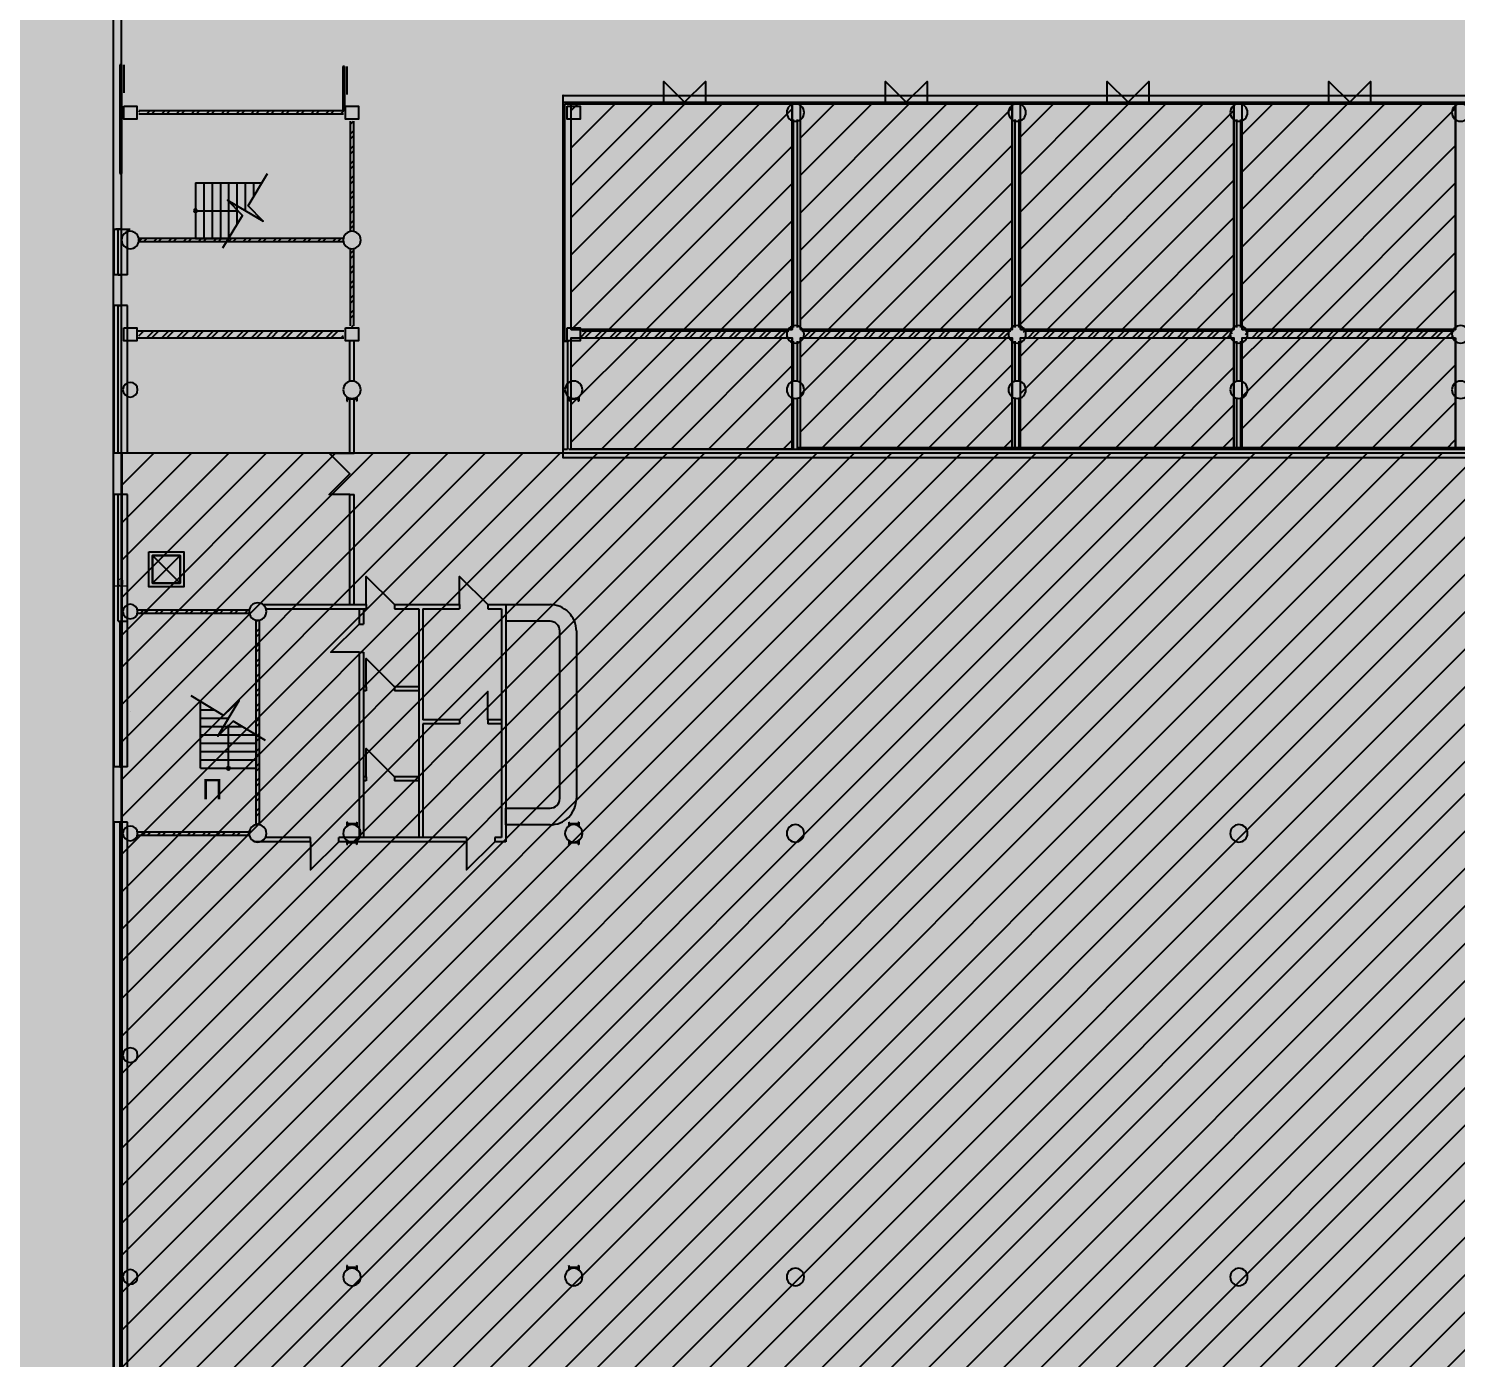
# Model space of a CAD drawing. Header units: metres. Extents: x 202 to 188551, y -77 to 23715.
# Drawn here: x 184747.6 to 184799.1, y 20875.2 to 20923.2 of the extents above; entities that cross this region are included whole.
import ezdxf

# ---------------------------------------------------------------- set-up
doc = ezdxf.new("R2010")
doc.units = ezdxf.units.M
for name, pattern in [('Commercial', [0]), ('RayonDimensionSideLines', [0.02, 0, -0.02]), ('Style', [0]), ('Style_39', [0]), ('Style_4', [0]), ('Style_53', [0]), ('Wall Style 01', [0])]:
    doc.linetypes.add(name, pattern=pattern)
for name, color, linetype, true_color in [('0_2', 7, 'Continuous', 0x000000), ('brick', 12, 'Continuous', 0xbd0000), ('COLON', 5, 'Continuous', 0x0000ff), ('DOORS', 8, 'Continuous', 0x414141), ('DRAW', 7, 'Continuous', 0xffffff), ('fac', 5, 'Continuous', 0x0000ff), ('GKL', 5, 'Continuous', 0x0000ff), ('Glass', 4, 'Continuous', 0x00ffff), ('Import', 7, 'Continuous', 0xff1493), ('MONOLIT', 7, 'Continuous', 0x691639), ('SENDVICH', 2, 'Continuous', 0xffff00), ('TEXT', 2, 'Continuous', 0xffff00), ('WALL', 7, 'Continuous', 0x000000), ('Walls', 7, 'Continuous', 0x68db4c), ('Zoning', 7, 'Continuous', 0x47d2e2)]:
    doc.layers.add(name, color=color, linetype=linetype, true_color=true_color)
doc.styles.add('Style_155', font='', dxfattribs={"height": 0.288})
doc.styles.add('Style_2', font='', dxfattribs={"height": 0.741707})
doc.styles.get('Style_155').set_extended_font_data('arial')
doc.styles.get('Style_2').set_extended_font_data('arial')
doc.dimstyles.new('Style_114', dxfattribs={"dimtxt": 0.288, "dimasz": 0.002, "dimexe": 0.002, "dimexo": 0, "dimgap": 0.001, "dimtad": 0, "dimtih": 1, "dimtoh": 1, "dimdec": 0, "dimrnd": 1, "dimzin": 0, "dimdsep": 46, "dimtxsty": 'Style_155', "dimcen": 0.09, "dimadec": 0, "dimazin": 0, "dimtfac": 1, "dimtdec": 4, "dimtix": 1, "dimtofl": 0, "dimtmove": 2, "dimatfit": 3, "dimfxl": 1, "dimtolj": 1, "dimtzin": 0, "dimlwd": 5, "dimlwe": 5, "dimarcsym": 0})
pattern_1 = [(45, (-3.6, 82), (-0.2694076836, 0.2694076836), []), (45, (-3.4204, 82), (-0.2694076836, 0.2694076836), [])]
pattern_2 = [(45, (0, 0), (-5.30330086, 5.30330086), []), (45, (1.35, 0), (-5.30330086, 5.30330086), []), (45, (2.7, 0), (-5.30330086, 5.30330086), []), (45, (4.05, 0), (-5.30330086, 5.30330086), []), (45, (5.4, 0), (-5.30330086, 5.30330086), []), (45, (6.75, 0), (-5.30330086, 5.30330086), []), (45, (8.1, 0), (-5.30330086, 5.30330086), []), (45, (9.45, 0), (-5.30330086, 5.30330086), [])]

# ---------------------------------------------------------------- blocks, each defined once
blk = doc.blocks.new('AC584E3954')
at = {"layer": 'Glass', "linetype": 'Style_4'}
for points in [[(-0.885, -1.234), (-0.885, -1.174)], [(0.615, -1.234), (0.615, -1.984), (-0.135, -1.234), (-0.885, -1.984), (-0.885, -1.234)], [(0.615, -1.234), (0.615, -1.174)]]:
    blk.add_lwpolyline(points, dxfattribs=at)
blk = doc.blocks.new('AC7B900E4F')
at = {"layer": 'COLON', "linetype": 'Style_4'}
for points in [[(0.248, -0.165), (0.248, -0.31)], [(0.252, -0.165), (0.248, -0.165)], [(0.248, -0.31), (0.252, -0.31)], [(0.258, -0.171), (0.263, -0.221)], [(0.258, -0.305), (0.263, -0.254)], [(0.58, -0.234), (0.276, -0.234)], [(0.58, -0.241), (0.276, -0.241)], [(0.599, -0.171), (0.594, -0.221)], [(0.599, -0.305), (0.594, -0.254)], [(0.605, -0.165), (0.608, -0.165)], [(0.608, -0.31), (0.605, -0.31)], [(0.608, -0.165), (0.608, -0.31)]]:
    blk.add_lwpolyline(points, dxfattribs=at)
for points in [[(0.258, -0.171, 0.388879), (0.252, -0.165)], [(0.252, -0.31, 0.388879), (0.258, -0.305)], [(0.263, -0.221, 0.388879), (0.276, -0.234)], [(0.276, -0.241, 0.388879), (0.263, -0.254)], [(0.594, -0.221, -0.388879), (0.58, -0.234)], [(0.58, -0.241, -0.388879), (0.594, -0.254)], [(0.599, -0.171, -0.388879), (0.605, -0.165)], [(0.605, -0.31, -0.388879), (0.599, -0.305)]]:
    blk.add_lwpolyline(points, format="xyb", dxfattribs=at)
blk = doc.blocks.new('*D438')
at = {"layer": 'Defpoints', "color": 0}
for p in [(184750.695, 20903.098), (184750.695, 20902.994), (184751.175, 20902.994)]:
    blk.add_point(p, dxfattribs=at)
at = {"layer": 'MONOLIT', "color": 0, "linetype": 'RayonDimensionSideLines', "lineweight": 5}
for p, q in [((184750.695, 20902.994), (184750.695, 20903.1)), ((184751.175, 20902.994), (184751.175, 20903.1))]:
    blk.add_line(p, q, dxfattribs=at)
at = {"layer": 'MONOLIT', "color": 0, "lineweight": 5}
blk.add_line((184751.173, 20903.098), (184750.697, 20903.098), dxfattribs=at)
at = {"layer": 'MONOLIT', "color": 0}
for points in [[(184750.697, 20903.098), (184750.697, 20903.098), (184750.695, 20903.098)], [(184751.173, 20903.098), (184751.173, 20903.098), (184751.175, 20903.098)]]:
    blk.add_solid(points, dxfattribs=at)
at = {"layer": 'MONOLIT', "color": 0, "insert": (184750.935, 20903.243), "char_height": 0.288, "attachment_point": 5, "rotation": 180, "style": 'Style_155'}
blk.add_mtext('\\A1;0 ', dxfattribs=at)

msp = doc.modelspace()

# ---------------------------------------------------------------- hatches: boundary and pattern name
at = {"layer": 'DRAW'}
h = msp.add_hatch(dxfattribs=at)
h.set_pattern_fill('PATTERN_0', color=256, scale=0.04, style=0, pattern_type=2)
h.set_pattern_definition(pattern_1)
edge = h.paths.add_edge_path(flags=0)
edge.add_line((184759.017, 20915.645), (184754.711, 20915.645))
edge.add_line((184754.711, 20915.645), (184754.639, 20915.525))
edge.add_line((184754.639, 20915.525), (184759.017, 20915.525))
edge.add_arc((184759.275, 20915.585), 0.265, 180, 193.0861, ccw=False)
edge.add_arc((184759.275, 20915.585), 0.265, 166.9139, 180, ccw=False)
edge.add_line((184759.017, 20915.645), (184759.017, 20915.645))
edge = h.paths.add_edge_path(flags=0)
edge.add_line((184754.711, 20915.645), (184751.533, 20915.645))
edge.add_arc((184751.275, 20915.585), 0.265, 0, 13.0861, ccw=False)
edge.add_arc((184751.275, 20915.585), 0.265, -13.0861, 0, ccw=False)
edge.add_line((184751.533, 20915.525), (184754.639, 20915.525))
edge.add_line((184754.639, 20915.525), (184754.711, 20915.645))
edge.add_line((184754.711, 20915.645), (184754.711, 20915.645))
edge = h.paths.add_edge_path(flags=0)
edge.add_spline(control_points=[(184759.215, 20919.876), (184759.254, 20919.868), (184759.295, 20919.868), (184759.335, 20919.876)], knot_values=[0, 0, 0, 0, 1, 1, 1, 1], degree=3, periodic=0)
edge.add_line((184759.335, 20919.876), (184759.335, 20915.843))
edge.add_spline(control_points=[(184759.335, 20915.843), (184759.295, 20915.852), (184759.254, 20915.852), (184759.215, 20915.843)], knot_values=[0, 0, 0, 0, 1, 1, 1, 1], degree=3, periodic=0)
edge.add_line((184759.215, 20915.843), (184759.215, 20919.876))
edge = h.paths.add_edge_path(flags=0)
edge.add_spline(control_points=[(184751.584, 20920.125), (184751.592, 20920.165), (184751.592, 20920.205), (184751.584, 20920.245)], knot_values=[0, 0, 0, 0, 1, 1, 1, 1], degree=3, periodic=0)
edge.add_line((184751.584, 20920.245), (184759.017, 20920.245))
edge.add_spline(control_points=[(184759.017, 20920.245), (184759.007, 20920.205), (184759.007, 20920.164), (184759.017, 20920.125)], knot_values=[0, 0, 0, 0, 1, 1, 1, 1], degree=3, periodic=0)
edge.add_line((184759.017, 20920.125), (184751.584, 20920.125))
h = msp.add_hatch(dxfattribs=at)
h.set_pattern_fill('PATTERN_2', color=256, scale=0.04, style=0, pattern_type=2)
h.set_pattern_definition([(45, (-3.6, 82), (-0.2694076836, 0.2694076836), []), (45, (-3.4204, 82), (-0.2694076836, 0.2694076836), [])])
edge = h.paths.add_edge_path(flags=0)
edge.add_arc((184759.275, 20915.585), 0.265, 270, 283.0861, ccw=False)
edge.add_line((184759.275, 20915.32), (184759.275, 20912.45))
edge.add_arc((184759.275, 20912.185), 0.265, 76.9139, 90, ccw=False)
edge.add_line((184759.335, 20912.443), (184759.335, 20915.327))
edge.add_line((184759.335, 20915.327), (184759.335, 20915.327))
edge = h.paths.add_edge_path(flags=0)
edge.add_spline(control_points=[(184759.275, 20912.5), (184759.255, 20912.5), (184759.234, 20912.498), (184759.215, 20912.494)], knot_values=[0, 0, 0, 0, 1, 1, 1, 1], degree=3, periodic=0)
edge.add_line((184759.215, 20912.494), (184759.215, 20915.327))
edge.add_spline(control_points=[(184759.215, 20915.327), (184759.234, 20915.322), (184759.254, 20915.32), (184759.275, 20915.32)], knot_values=[0, 0, 0, 0, 1, 1, 1, 1], degree=3, periodic=0)
edge.add_line((184759.275, 20915.32), (184759.275, 20912.5))
h = msp.add_hatch(dxfattribs=at)
h.set_pattern_fill('PATTERN_0', color=256, scale=0.04, style=0, pattern_type=2)
h.set_pattern_definition(pattern_1)
edge = h.paths.add_edge_path(flags=0)
edge.add_line((184775.041, 20912.31), (184767.508, 20912.31))
edge.add_arc((184767.275, 20912.185), 0.265, 0, 28.1446, ccw=False)
edge.add_arc((184767.275, 20912.185), 0.265, -28.1446, 0, ccw=False)
edge.add_line((184767.508, 20912.06), (184775.041, 20912.06))
edge.add_arc((184775.275, 20912.185), 0.265, 180, 208.1446, ccw=False)
edge.add_arc((184775.275, 20912.185), 0.265, 151.8554, 180, ccw=False)
edge.add_line((184775.041, 20912.31), (184775.041, 20912.31))
edge = h.paths.add_edge_path(flags=0)
edge.add_spline(control_points=[(184758.986, 20912.31), (184758.951, 20912.229), (184758.951, 20912.14), (184758.986, 20912.06)], knot_values=[0, 0, 0, 0, 1, 1, 1, 1], degree=3, periodic=0)
edge.add_line((184758.986, 20912.06), (184751.564, 20912.06))
edge.add_spline(control_points=[(184751.564, 20912.06), (184751.599, 20912.14), (184751.599, 20912.229), (184751.564, 20912.31)], knot_values=[0, 0, 0, 0, 1, 1, 1, 1], degree=3, periodic=0)
edge.add_line((184751.564, 20912.31), (184758.986, 20912.31))
h = msp.add_hatch(dxfattribs=at)
h.set_pattern_fill('PATTERN_0', color=256, scale=0.04, style=0, pattern_type=2)
h.set_pattern_definition(pattern_1)
edge = h.paths.add_edge_path(flags=0)
edge.add_arc((184783.275, 20912.185), 0.265, 151.8554, 180, ccw=False)
edge.add_line((184783.041, 20912.31), (184775.508, 20912.31))
edge.add_arc((184775.275, 20912.185), 0.265, 0, 28.1446, ccw=False)
edge.add_arc((184775.275, 20912.185), 0.265, -28.1446, 0, ccw=False)
edge.add_line((184775.508, 20912.06), (184783.041, 20912.06))
edge.add_arc((184783.275, 20912.185), 0.265, 180, 208.1446, ccw=False)
edge.add_line((184783.01, 20912.185), (184783.01, 20912.185))
h = msp.add_hatch(dxfattribs=at)
h.set_pattern_fill('PATTERN_0', color=256, scale=0.04, style=0, pattern_type=2)
h.set_pattern_definition(pattern_1)
edge = h.paths.add_edge_path(flags=0)
edge.add_line((184791.041, 20912.31), (184783.508, 20912.31))
edge.add_arc((184783.275, 20912.185), 0.265, 0, 28.1446, ccw=False)
edge.add_arc((184783.275, 20912.185), 0.265, -28.1446, 0, ccw=False)
edge.add_line((184783.508, 20912.06), (184791.041, 20912.06))
edge.add_arc((184791.275, 20912.185), 0.265, 180, 208.1446, ccw=False)
edge.add_arc((184791.275, 20912.185), 0.265, 151.8554, 180, ccw=False)
edge.add_line((184791.041, 20912.31), (184791.041, 20912.31))
edge = h.paths.add_edge_path(flags=0)
edge.add_arc((184799.275, 20912.185), 0.265, 151.8554, 180, ccw=False)
edge.add_line((184799.041, 20912.31), (184791.508, 20912.31))
edge.add_arc((184791.275, 20912.185), 0.265, 0, 28.1446, ccw=False)
edge.add_arc((184791.275, 20912.185), 0.265, -28.1446, 0, ccw=False)
edge.add_line((184791.508, 20912.06), (184799.041, 20912.06))
edge.add_arc((184799.275, 20912.185), 0.265, 180, 208.1446, ccw=False)
edge.add_line((184799.01, 20912.185), (184799.01, 20912.185))
edge = h.paths.add_edge_path(flags=0)
edge.add_line((184807.041, 20912.31), (184799.508, 20912.31))
edge.add_arc((184799.275, 20912.185), 0.265, 0, 28.1446, ccw=False)
edge.add_arc((184799.275, 20912.185), 0.265, -28.1446, 0, ccw=False)
edge.add_line((184799.508, 20912.06), (184807.041, 20912.06))
edge.add_arc((184807.275, 20912.185), 0.265, 180, 208.1446, ccw=False)
edge.add_arc((184807.275, 20912.185), 0.265, 151.8554, 180, ccw=False)
edge.add_line((184807.041, 20912.31), (184807.041, 20912.31))
h = msp.add_hatch(dxfattribs=at)
h.set_pattern_fill('PATTERN_0', color=256, scale=0.04, style=0, pattern_type=2)
h.set_pattern_definition(pattern_1)
edge = h.paths.add_edge_path(flags=0)
edge.add_line((184751.533, 20902.245), (184755.565, 20902.245))
edge.add_arc((184755.875, 20902.185), 0.315, 169.0194, 180)
edge.add_arc((184755.875, 20902.185), 0.315, 180, 190.9806)
edge.add_line((184755.565, 20902.125), (184751.533, 20902.125))
edge.add_arc((184751.275, 20902.185), 0.265, 346.9139, 360)
edge.add_arc((184751.275, 20902.185), 0.265, 360, 373.0861)
edge.add_line((184751.533, 20902.245), (184751.533, 20902.245))
edge = h.paths.add_edge_path(flags=0)
edge.add_arc((184755.875, 20902.185), 0.315, 259.0194, 280.9806)
edge.add_line((184755.935, 20901.876), (184755.935, 20897.549))
edge.add_line((184755.935, 20897.549), (184755.815, 20897.621))
edge.add_line((184755.815, 20897.621), (184755.815, 20901.876))
edge.add_line((184755.815, 20901.876), (184755.815, 20901.876))
edge = h.paths.add_edge_path(flags=0)
edge.add_line((184755.815, 20897.621), (184755.935, 20897.549))
edge.add_line((184755.935, 20897.549), (184755.935, 20894.494))
edge.add_arc((184755.875, 20894.185), 0.315, 79.0194, 100.9806)
edge.add_line((184755.815, 20894.494), (184755.815, 20897.621))
edge.add_line((184755.815, 20897.621), (184755.815, 20897.621))
edge = h.paths.add_edge_path(flags=0)
edge.add_arc((184751.275, 20894.185), 0.265, 360, 373.0861)
edge.add_line((184751.533, 20894.245), (184755.565, 20894.245))
edge.add_arc((184755.875, 20894.185), 0.315, 169.0194, 180)
edge.add_arc((184755.875, 20894.185), 0.315, 180, 190.9806)
edge.add_line((184755.565, 20894.125), (184751.533, 20894.125))
edge.add_arc((184751.275, 20894.185), 0.265, 346.9139, 360)
edge.add_line((184751.54, 20894.185), (184751.54, 20894.185))
at = {"layer": 'Import'}
h = msp.add_hatch(dxfattribs=at)
h.set_pattern_fill('PATTERN_4', color=256, scale=15, style=0, pattern_type=2)
h.set_pattern_definition(pattern_2)
h.paths.add_polyline_path([(184750.965, 20829.538), (184877.275, 20829.538), (184877.275, 20907.902), (184750.965, 20907.902), (184750.965, 20829.538)], flags=0)
at = {"layer": 'Walls', "transparency": 33554483}
for points in [[(184750.66, 20829.238), (184750.66, 20948.06), (184750.96, 20948.06), (184750.96, 20829.538), (184750.96, 20829.238), (184750.66, 20829.238)], [(184766.883, 20907.743), (184766.883, 20920.798), (184766.9, 20920.798), (184766.9, 20920.498), (184767.183, 20920.498), (184767.183, 20912.361), (184767.183, 20912.061), (184767.183, 20908.045), (184766.9, 20908.045), (184766.9, 20907.745), (184767.183, 20907.745), (184767.183, 20907.743), (184766.883, 20907.743)], [(184767.183, 20912.061), (184767.183, 20912.361), (184775.156, 20912.361), (184775.456, 20912.361), (184783.093, 20912.361), (184783.393, 20912.361), (184791.093, 20912.361), (184791.393, 20912.361), (184799.093, 20912.361), (184799.393, 20912.361), (184807.093, 20912.361), (184807.393, 20912.361), (184819.095, 20912.361), (184819.395, 20912.361), (184831.081, 20912.361), (184831.381, 20912.361), (184839.123, 20912.361), (184839.423, 20912.361), (184847.35, 20912.361), (184847.35, 20912.061), (184839.423, 20912.061), (184839.123, 20912.061), (184831.381, 20912.061), (184831.081, 20912.061), (184823.35, 20912.061), (184823.05, 20912.061), (184819.395, 20912.061), (184819.095, 20912.061), (184815.35, 20912.061), (184815.05, 20912.061), (184807.393, 20912.061), (184807.093, 20912.061), (184799.393, 20912.061), (184799.093, 20912.061), (184791.393, 20912.061), (184791.093, 20912.061), (184783.393, 20912.061), (184783.093, 20912.061), (184775.456, 20912.061), (184775.156, 20912.061), (184767.183, 20912.061)], [(184766.9, 20907.745), (184766.9, 20908.045), (184767.183, 20908.045), (184775.156, 20908.045), (184775.456, 20908.045), (184783.093, 20908.045), (184783.393, 20908.045), (184791.093, 20908.045), (184791.393, 20908.045), (184799.093, 20908.045), (184799.393, 20908.045), (184807.093, 20908.045), (184807.393, 20908.045), (184815.05, 20908.045), (184815.35, 20908.045), (184823.047, 20908.045), (184823.347, 20908.045), (184831.081, 20908.045), (184831.381, 20908.045), (184839.123, 20908.045), (184839.423, 20908.045), (184847.35, 20908.045), (184847.65, 20908.045), (184847.65, 20907.745), (184767.183, 20907.745), (184766.9, 20907.745)]]:
    msp.add_hatch(color=256, dxfattribs=at).paths.add_polyline_path(points, flags=0)
h = msp.add_hatch(color=256, dxfattribs=at)
edge = h.paths.add_edge_path(flags=0)
edge.add_line((184766.9, 20920.498), (184766.9, 20920.798))
edge.add_line((184766.9, 20920.798), (184807.278, 20920.798))
edge.add_arc((184819.241, 20926.132), 13.099, 204.0296, 205.4746)
edge.add_line((184807.416, 20920.498), (184807.393, 20920.498))
edge.add_line((184807.393, 20920.498), (184807.093, 20920.498))
edge.add_line((184807.093, 20920.498), (184799.393, 20920.498))
edge.add_line((184799.393, 20920.498), (184799.093, 20920.498))
edge.add_line((184799.093, 20920.498), (184791.393, 20920.498))
edge.add_line((184791.393, 20920.498), (184791.093, 20920.498))
edge.add_line((184791.093, 20920.498), (184783.393, 20920.498))
edge.add_line((184783.393, 20920.498), (184783.093, 20920.498))
edge.add_line((184783.093, 20920.498), (184775.456, 20920.498))
edge.add_line((184775.456, 20920.498), (184775.156, 20920.498))
edge.add_line((184775.156, 20920.498), (184767.183, 20920.498))
edge.add_line((184767.183, 20920.498), (184766.9, 20920.498))
edge.add_line((184766.9, 20920.498), (184766.9, 20920.498))
h = msp.add_hatch(color=256, dxfattribs=at)
h.paths.add_polyline_path([(184775.156, 20908.045), (184775.156, 20912.061), (184775.456, 20912.061), (184775.456, 20908.045), (184775.156, 20908.045)], flags=0)
h.paths.add_polyline_path([(184775.156, 20912.361), (184775.156, 20920.498), (184775.456, 20920.498), (184775.456, 20912.361), (184775.156, 20912.361)], flags=0)
h = msp.add_hatch(color=256, dxfattribs=at)
h.paths.add_polyline_path([(184783.093, 20908.045), (184783.093, 20912.061), (184783.393, 20912.061), (184783.393, 20908.045), (184783.093, 20908.045)], flags=0)
h.paths.add_polyline_path([(184783.093, 20912.361), (184783.093, 20920.498), (184783.393, 20920.498), (184783.393, 20912.361), (184783.093, 20912.361)], flags=0)
h = msp.add_hatch(color=256, dxfattribs=at)
h.paths.add_polyline_path([(184791.093, 20908.045), (184791.093, 20912.061), (184791.393, 20912.061), (184791.393, 20908.045), (184791.093, 20908.045)], flags=0)
h.paths.add_polyline_path([(184791.093, 20912.361), (184791.093, 20920.498), (184791.393, 20920.498), (184791.393, 20912.361), (184791.093, 20912.361)], flags=0)
h = msp.add_hatch(color=256, dxfattribs=at)
h.paths.add_polyline_path([(184799.093, 20908.045), (184799.093, 20912.061), (184799.393, 20912.061), (184799.393, 20908.045), (184799.093, 20908.045)], flags=0)
h.paths.add_polyline_path([(184799.093, 20912.361), (184799.093, 20920.498), (184799.393, 20920.498), (184799.393, 20912.361), (184799.093, 20912.361)], flags=0)
at = {"layer": 'Zoning', "transparency": 33554483}
msp.add_hatch(color=256, dxfattribs=at).paths.add_polyline_path([(184979.786, 20791.045), (184979.462, 21013.519), (184803.816, 21044.019), (184705.169, 21043.365), (184705.237, 20815.824), (184979.786, 20791.045)], flags=0)
at = {"layer": 'Zoning'}
h = msp.add_hatch(dxfattribs=at)
h.set_pattern_fill('PATTERN_4', color=256, scale=15, style=0, pattern_type=2)
h.set_pattern_definition(pattern_2)
h.paths.add_polyline_path([(184767.183, 20920.498), (184775.156, 20920.498), (184775.156, 20912.361), (184767.183, 20912.361), (184767.183, 20920.498)], flags=0)
h = msp.add_hatch(dxfattribs=at)
h.set_pattern_fill('PATTERN_4', color=256, scale=15, style=0, pattern_type=2)
h.set_pattern_definition(pattern_2)
h.paths.add_polyline_path([(184775.456, 20912.361), (184775.456, 20920.498), (184783.093, 20920.498), (184783.093, 20912.361), (184775.456, 20912.361)], flags=0)
h = msp.add_hatch(dxfattribs=at)
h.set_pattern_fill('PATTERN_4', color=256, scale=15, style=0, pattern_type=2)
h.set_pattern_definition(pattern_2)
h.paths.add_polyline_path([(184783.393, 20912.361), (184783.393, 20920.498), (184791.093, 20920.498), (184791.093, 20912.361), (184783.393, 20912.361)], flags=0)
h = msp.add_hatch(dxfattribs=at)
h.set_pattern_fill('PATTERN_4', color=256, scale=15, style=0, pattern_type=2)
h.set_pattern_definition(pattern_2)
h.paths.add_polyline_path([(184799.093, 20920.498), (184799.093, 20912.361), (184791.393, 20912.361), (184791.393, 20920.498), (184799.093, 20920.498)], flags=0)
h = msp.add_hatch(dxfattribs=at)
h.set_pattern_fill('PATTERN_4', color=256, scale=15, style=0, pattern_type=2)
h.set_pattern_definition(pattern_2)
h.paths.add_polyline_path([(184775.156, 20908.045), (184767.183, 20908.045), (184767.183, 20912.061), (184775.156, 20912.061), (184775.156, 20908.045)], flags=0)
h = msp.add_hatch(dxfattribs=at)
h.set_pattern_fill('PATTERN_4', color=256, scale=15, style=0, pattern_type=2)
h.set_pattern_definition(pattern_2)
h.paths.add_polyline_path([(184775.456, 20908.045), (184775.456, 20912.061), (184783.093, 20912.061), (184783.093, 20908.045), (184775.456, 20908.045)], flags=0)
h = msp.add_hatch(dxfattribs=at)
h.set_pattern_fill('PATTERN_4', color=256, scale=15, style=0, pattern_type=2)
h.set_pattern_definition(pattern_2)
h.paths.add_polyline_path([(184783.393, 20908.045), (184783.393, 20912.061), (184791.093, 20912.061), (184791.093, 20908.045), (184783.393, 20908.045)], flags=0)
h = msp.add_hatch(dxfattribs=at)
h.set_pattern_fill('PATTERN_4', color=256, scale=15, style=0, pattern_type=2)
h.set_pattern_definition(pattern_2)
h.paths.add_polyline_path([(184799.093, 20912.061), (184799.093, 20908.045), (184791.393, 20908.045), (184791.393, 20912.061), (184799.093, 20912.061)], flags=0)

# ---------------------------------------------------------------- linework, layer by layer
at = {"layer": '0_2', "linetype": 'Style_4'}
for points in [[(184752.08, 20903.208), (184753.08, 20904.208)], [(184753.08, 20903.208), (184752.08, 20904.208)]]:
    msp.add_lwpolyline(points, dxfattribs=at)
msp.add_lwpolyline([(184753.08, 20903.208), (184753.08, 20904.208), (184752.08, 20904.208), (184752.08, 20903.208), (184753.08, 20903.208)], close=True, dxfattribs=at)
at = {"layer": 'brick', "linetype": 'Style_4'}
for points in [[(184758.965, 20920.245), (184751.584, 20920.245)], [(184758.965, 20920.125), (184751.584, 20920.125)], [(184759.215, 20919.876), (184759.215, 20915.894)], [(184759.335, 20919.876), (184759.335, 20915.894)], [(184750.965, 20915.645), (184750.96, 20915.645)], [(184750.965, 20915.525), (184750.96, 20915.525)], [(184758.965, 20915.645), (184751.584, 20915.645)], [(184758.965, 20915.525), (184751.584, 20915.525)], [(184759.215, 20915.276), (184759.215, 20912.494)], [(184759.335, 20915.276), (184759.335, 20912.494)], [(184751.564, 20912.31), (184758.986, 20912.31)], [(184751.564, 20912.06), (184758.986, 20912.06)], [(184767.564, 20912.31), (184775.041, 20912.31)], [(184767.564, 20912.06), (184775.041, 20912.06)], [(184775.508, 20912.31), (184783.041, 20912.31)], [(184775.508, 20912.06), (184783.041, 20912.06)], [(184783.508, 20912.31), (184791.041, 20912.31)], [(184783.508, 20912.06), (184791.041, 20912.06)], [(184791.508, 20912.31), (184799.041, 20912.31)], [(184791.508, 20912.06), (184799.041, 20912.06)], [(184751.525, 20902.245), (184755.565, 20902.245)], [(184751.525, 20902.125), (184755.565, 20902.125)], [(184755.815, 20894.494), (184755.815, 20901.876)], [(184755.935, 20894.494), (184755.935, 20901.876)], [(184751.525, 20894.245), (184755.565, 20894.245)], [(184751.525, 20894.125), (184755.565, 20894.125)]]:
    msp.add_lwpolyline(points, dxfattribs=at)
at = {"layer": 'COLON', "linetype": 'Style_39'}
for points in [[(184751.04, 20920.42), (184751.51, 20920.42), (184751.51, 20919.95), (184751.04, 20919.95), (184751.04, 20920.42)], [(184759.04, 20920.42), (184759.51, 20920.42), (184759.51, 20919.95), (184759.04, 20919.95), (184759.04, 20920.42)], [(184767.04, 20920.42), (184767.51, 20920.42), (184767.51, 20919.95), (184767.04, 20919.95), (184767.04, 20920.42)], [(184751.04, 20912.42), (184751.51, 20912.42), (184751.51, 20911.95), (184751.04, 20911.95), (184751.04, 20912.42)], [(184759.04, 20912.42), (184759.51, 20912.42), (184759.51, 20911.95), (184759.04, 20911.95), (184759.04, 20912.42)], [(184767.04, 20912.42), (184767.51, 20912.42), (184767.51, 20911.95), (184767.04, 20911.95), (184767.04, 20912.42)]]:
    msp.add_lwpolyline(points, close=True, dxfattribs=at)
for points in [[(184774.96, 20920.185, 1), (184775.59, 20920.185, 1), (184774.96, 20920.185)], [(184782.96, 20920.185, 1), (184783.59, 20920.185, 1), (184782.96, 20920.185)], [(184790.96, 20920.185, 1), (184791.59, 20920.185, 1), (184790.96, 20920.185)], [(184798.96, 20920.185, 1), (184799.59, 20920.185, 1), (184798.96, 20920.185)], [(184774.96, 20912.185, 1), (184775.59, 20912.185, 1), (184774.96, 20912.185)], [(184782.96, 20912.185, 1), (184783.59, 20912.185, 1), (184782.96, 20912.185)], [(184790.96, 20912.185, 1), (184791.59, 20912.185, 1), (184790.96, 20912.185)], [(184798.96, 20912.185, 1), (184799.59, 20912.185, 1), (184798.96, 20912.185)]]:
    msp.add_lwpolyline(points, format="xyb", close=True, dxfattribs=at)
at = {"layer": 'COLON', "linetype": 'Style'}
for points in [[(184750.96, 20915.585, 1), (184751.59, 20915.585, 1), (184750.96, 20915.585)], [(184758.96, 20915.585, 1), (184759.59, 20915.585, 1), (184758.96, 20915.585)], [(184758.96, 20910.185, 1), (184759.59, 20910.185, 1), (184758.96, 20910.185)], [(184766.96, 20910.185, 1), (184767.59, 20910.185, 1), (184766.96, 20910.185)], [(184758.96, 20894.185, 1), (184759.59, 20894.185, 1), (184758.96, 20894.185)], [(184766.96, 20894.185, 1), (184767.59, 20894.185, 1), (184766.96, 20894.185)], [(184758.96, 20878.185, 1), (184759.59, 20878.185, 1), (184758.96, 20878.185)], [(184766.96, 20878.185, 1), (184767.59, 20878.185, 1), (184766.96, 20878.185)]]:
    msp.add_lwpolyline(points, format="xyb", close=True, dxfattribs=at)
at = {"layer": 'COLON', "linetype": 'Style_4'}
for points in [[(184751.01, 20910.185, 1), (184751.54, 20910.185, 1), (184751.01, 20910.185)], [(184751.01, 20902.185, 1), (184751.54, 20902.185, 1), (184751.01, 20902.185)], [(184751.01, 20894.185, 1), (184751.54, 20894.185, 1), (184751.01, 20894.185)], [(184751.01, 20886.185, 1), (184751.54, 20886.185, 1), (184751.01, 20886.185)], [(184751.01, 20878.185, 1), (184751.54, 20878.185, 1), (184751.01, 20878.185)]]:
    msp.add_lwpolyline(points, format="xyb", close=True, dxfattribs=at)
at = {"layer": 'COLON', "linetype": 'Style_53'}
for points in [[(184758.96, 20910.185, 1), (184759.59, 20910.185, 1), (184758.96, 20910.185)], [(184766.96, 20910.185, 1), (184767.59, 20910.185, 1), (184766.96, 20910.185)], [(184774.96, 20910.185, 1), (184775.59, 20910.185, 1), (184774.96, 20910.185)], [(184782.96, 20910.185, 1), (184783.59, 20910.185, 1), (184782.96, 20910.185)], [(184790.96, 20910.185, 1), (184791.59, 20910.185, 1), (184790.96, 20910.185)], [(184798.96, 20910.185, 1), (184799.59, 20910.185, 1), (184798.96, 20910.185)], [(184755.56, 20902.185, 1), (184756.19, 20902.185, 1), (184755.56, 20902.185)], [(184755.56, 20894.185, 1), (184756.19, 20894.185, 1), (184755.56, 20894.185)], [(184774.96, 20894.185, 1), (184775.59, 20894.185, 1), (184774.96, 20894.185)], [(184790.96, 20894.185, 1), (184791.59, 20894.185, 1), (184790.96, 20894.185)], [(184774.96, 20878.185, 1), (184775.59, 20878.185, 1), (184774.96, 20878.185)], [(184790.96, 20878.185, 1), (184791.59, 20878.185, 1), (184790.96, 20878.185)]]:
    msp.add_lwpolyline(points, format="xyb", close=True, dxfattribs=at)
at = {"layer": 'DOORS', "linetype": 'Style_4'}
for points in [[(184759.2, 20906.402), (184758.45, 20906.402), (184759.2, 20907.152), (184758.45, 20907.902), (184759.2, 20907.902)], [(184759.785, 20902.435), (184759.785, 20903.455), (184760.805, 20902.435)], [(184763.155, 20902.435), (184763.155, 20903.455), (184764.175, 20902.435)], [(184759.535, 20900.715), (184758.515, 20900.715), (184759.535, 20901.735)], [(184759.785, 20899.475), (184759.785, 20900.495), (184760.805, 20899.475)], [(184764.175, 20898.285), (184764.175, 20899.305), (184763.155, 20898.285)], [(184759.785, 20896.225), (184759.785, 20897.245), (184760.805, 20896.225)], [(184757.778, 20893.885), (184757.778, 20892.865), (184758.798, 20893.885)], [(184763.405, 20893.885), (184763.405, 20892.865), (184764.425, 20893.885)]]:
    msp.add_lwpolyline(points, dxfattribs=at)
at = {"layer": 'fac', "linetype": 'Style_4'}
for points in [[(184751.175, 20915.98), (184751.275, 20915.98)], [(184750.96, 20901.84), (184751.175, 20901.84)]]:
    msp.add_lwpolyline(points, dxfattribs=at)
at = {"layer": 'GKL', "linetype": 'Style_4'}
for points in [[(184775.2, 20912.435), (184775.2, 20919.935)], [(184775.35, 20912.435), (184775.35, 20919.935)], [(184783.2, 20912.435), (184783.2, 20919.935)], [(184783.35, 20912.435), (184783.35, 20919.935)], [(184791.2, 20912.435), (184791.2, 20919.935)], [(184791.35, 20912.435), (184791.35, 20919.935)], [(184759.2, 20910.491), (184759.2, 20911.935)], [(184759.35, 20910.491), (184759.35, 20911.935)], [(184766.9, 20911.935), (184766.9, 20908.045)], [(184766.9, 20911.935), (184767.05, 20911.935)], [(184767.1, 20911.935), (184766.95, 20911.935)], [(184767.05, 20911.935), (184767.05, 20908.045)], [(184775.2, 20910.491), (184775.2, 20911.935)], [(184775.35, 20910.491), (184775.35, 20911.935)], [(184783.2, 20910.491), (184783.2, 20911.935)], [(184783.35, 20910.491), (184783.35, 20911.935)], [(184791.2, 20910.491), (184791.2, 20911.935)], [(184791.35, 20910.491), (184791.35, 20911.935)], [(184759.2, 20907.902), (184759.2, 20909.846)], [(184759.35, 20907.902), (184759.35, 20909.846)], [(184775.2, 20908.045), (184775.2, 20909.879)], [(184775.35, 20908.045), (184775.35, 20909.879)], [(184783.2, 20908.105), (184783.2, 20909.879)], [(184783.35, 20908.105), (184783.35, 20909.879)], [(184791.2, 20908.105), (184791.2, 20909.879)], [(184791.35, 20908.105), (184791.35, 20909.879)], [(184759.2, 20907.902), (184759.35, 20907.902)], [(184766.9, 20908.045), (184767.05, 20908.045)], [(184767.1, 20908.045), (184775.21, 20908.045)], [(184775.2, 20908.045), (184775.35, 20908.045)], [(184759.2, 20902.435), (184759.2, 20906.402)], [(184759.2, 20906.402), (184759.35, 20906.402)], [(184759.35, 20902.435), (184759.35, 20906.402)], [(184756.066, 20902.435), (184759.785, 20902.435)], [(184756.173, 20902.285), (184759.785, 20902.285)], [(184759.535, 20902.285), (184759.535, 20901.735)], [(184759.685, 20902.285), (184759.685, 20901.735)], [(184759.785, 20902.435), (184759.785, 20902.285)], [(184760.805, 20902.435), (184763.155, 20902.435)], [(184760.805, 20902.435), (184760.805, 20902.285)], [(184760.805, 20902.285), (184761.685, 20902.285)], [(184761.685, 20902.285), (184761.685, 20894.035)], [(184761.835, 20902.285), (184763.155, 20902.285)], [(184761.835, 20902.285), (184761.835, 20898.285)], [(184763.155, 20902.435), (184763.155, 20902.285)], [(184764.175, 20902.435), (184764.825, 20902.435)], [(184764.175, 20902.435), (184764.175, 20902.285)], [(184764.175, 20902.285), (184764.675, 20902.285)], [(184764.675, 20902.285), (184764.675, 20894.035)], [(184764.825, 20902.435), (184766.421, 20902.435)], [(184764.825, 20902.435), (184764.825, 20893.885)], [(184759.535, 20901.735), (184759.685, 20901.735)], [(184766.421, 20901.835), (184764.825, 20901.835)], [(184766.771, 20895.443), (184766.771, 20901.485)], [(184767.371, 20901.485), (184767.371, 20895.443)], [(184759.535, 20900.715), (184759.685, 20900.715)], [(184759.535, 20900.715), (184759.535, 20894.035)], [(184759.685, 20900.715), (184759.685, 20894.035)], [(184759.785, 20899.475), (184759.685, 20899.475)], [(184759.785, 20899.325), (184759.685, 20899.325)], [(184759.785, 20899.475), (184759.785, 20899.325)], [(184761.685, 20899.475), (184760.805, 20899.475)], [(184760.805, 20899.475), (184760.805, 20899.325)], [(184761.685, 20899.325), (184760.805, 20899.325)], [(184763.155, 20898.285), (184761.835, 20898.285)], [(184763.155, 20898.135), (184761.835, 20898.135)], [(184761.835, 20898.135), (184761.835, 20894.035)], [(184763.155, 20898.285), (184763.155, 20898.135)], [(184764.675, 20898.285), (184764.175, 20898.285)], [(184764.175, 20898.285), (184764.175, 20898.135)], [(184764.675, 20898.135), (184764.175, 20898.135)], [(184759.785, 20896.225), (184759.685, 20896.225)], [(184759.785, 20896.075), (184759.685, 20896.075)], [(184759.785, 20896.225), (184759.785, 20896.075)], [(184760.805, 20896.225), (184760.805, 20896.075)], [(184761.685, 20896.225), (184760.805, 20896.225)], [(184761.685, 20896.075), (184760.805, 20896.075)], [(184764.825, 20894.493), (184764.825, 20895.093)], [(184764.825, 20895.093), (184766.421, 20895.093)], [(184766.421, 20894.493), (184764.825, 20894.493)], [(184757.778, 20893.885), (184755.779, 20893.885)], [(184757.778, 20894.035), (184756.152, 20894.035)], [(184757.778, 20893.885), (184757.778, 20894.035)], [(184763.405, 20894.035), (184758.798, 20894.035)], [(184758.798, 20893.885), (184758.798, 20894.035)], [(184763.405, 20893.885), (184758.798, 20893.885)], [(184763.405, 20894.035), (184763.405, 20893.885)], [(184764.425, 20894.035), (184764.425, 20893.885)], [(184764.675, 20894.035), (184764.425, 20894.035)], [(184764.825, 20893.885), (184764.425, 20893.885)]]:
    msp.add_lwpolyline(points, dxfattribs=at)
for points in [[(184751.95, 20904.338), (184753.21, 20904.338), (184753.21, 20903.078), (184751.95, 20903.078), (184751.95, 20904.338)], [(184752.08, 20904.208), (184753.08, 20904.208), (184753.08, 20903.208), (184752.08, 20903.208), (184752.08, 20904.208)]]:
    msp.add_lwpolyline(points, close=True, dxfattribs=at)
for points in [[(184767.371, 20901.485, 0.414214), (184766.421, 20902.435)], [(184766.771, 20901.485, 0.414214), (184766.421, 20901.835)], [(184766.421, 20895.093, 0.414214), (184766.771, 20895.443)], [(184766.421, 20894.493, 0.414214), (184767.371, 20895.443)]]:
    msp.add_lwpolyline(points, format="xyb", dxfattribs=at)
at = {"layer": 'Glass', "linetype": 'Style_4'}
for points in [[(184750.96, 20921.9), (184750.9, 20921.9)], [(184750.9, 20921.9), (184750.9, 20917.98)], [(184750.96, 20921.9), (184750.96, 20917.98)], [(184751.042, 20921.9), (184751.042, 20920.9)], [(184758.95, 20921.84), (184758.95, 20920.245)], [(184759.01, 20921.84), (184758.95, 20921.84)], [(184759.01, 20921.84), (184759.01, 20920.245)], [(184759.092, 20921.84), (184759.092, 20920.84)], [(184766.9, 20911.935), (184766.9, 20920.56)], [(184766.9, 20920.56), (184807.387, 20920.56)], [(184766.96, 20920.5), (184807.415, 20920.5)], [(184766.96, 20911.935), (184766.96, 20920.5)], [(184750.9, 20917.98), (184750.96, 20917.98)], [(184750.9, 20915.98), (184750.96, 20915.98)], [(184775.34, 20908.105), (184847.2, 20908.105)], [(184775.34, 20908.045), (184847.2, 20908.045)], [(184750.9, 20901.84), (184750.9, 20896.585)], [(184750.96, 20901.84), (184750.96, 20896.585)], [(184750.9, 20896.585), (184750.96, 20896.585)], [(184750.9, 20894.584), (184750.96, 20894.584)], [(184750.9, 20894.584), (184750.9, 20846.5)], [(184750.96, 20894.584), (184750.96, 20846.5)]]:
    msp.add_lwpolyline(points, dxfattribs=at)
at = {"layer": 'Import', "linetype": 'Commercial'}
msp.add_lwpolyline([(184750.965, 20829.538), (184877.275, 20829.538), (184877.275, 20907.902), (184750.965, 20907.902), (184750.965, 20829.538)], close=True, dxfattribs=at)
at = {"layer": 'MONOLIT', "linetype": 'Style_4'}
for points in [[(184750.695, 20915.98), (184751.175, 20915.98)], [(184750.695, 20914.33), (184750.695, 20915.98)], [(184751.175, 20914.33), (184751.175, 20915.98)], [(184751.175, 20914.33), (184750.695, 20914.33)], [(184750.695, 20907.902), (184750.695, 20913.23)], [(184751.175, 20913.23), (184750.695, 20913.23)], [(184751.175, 20907.902), (184751.175, 20913.23)], [(184751.175, 20907.902), (184750.695, 20907.902)], [(184750.695, 20896.585), (184750.695, 20906.402)], [(184751.175, 20906.402), (184750.695, 20906.402)], [(184751.175, 20896.585), (184751.175, 20906.402)], [(184751.175, 20896.585), (184750.695, 20896.585)], [(184750.695, 20829.605), (184750.695, 20894.584)], [(184751.175, 20894.584), (184750.695, 20894.584)], [(184751.175, 20830.085), (184751.175, 20894.584)]]:
    msp.add_lwpolyline(points, dxfattribs=at)
at = {"layer": 'SENDVICH', "linetype": 'Style_4'}
for points in [[(184750.96, 20915.98), (184750.76, 20915.98)], [(184750.84, 20914.33), (184750.84, 20915.98)], [(184750.96, 20914.33), (184750.96, 20915.98)], [(184750.84, 20914.33), (184750.96, 20914.33)], [(184750.84, 20913.23), (184750.96, 20913.23)], [(184750.84, 20907.902), (184750.84, 20913.23)], [(184750.96, 20907.902), (184750.96, 20913.23)], [(184750.84, 20901.84), (184750.84, 20906.402)], [(184750.96, 20901.84), (184750.96, 20906.402)], [(184750.84, 20901.84), (184750.96, 20901.84)]]:
    msp.add_lwpolyline(points, dxfattribs=at)
at = {"layer": 'WALL', "linetype": 'Style_4'}
for points in [[(184753.625, 20917.645), (184753.625, 20915.645)], [(184753.625, 20917.645), (184756.025, 20917.645)], [(184753.925, 20917.645), (184753.925, 20915.645)], [(184754.225, 20917.645), (184754.225, 20915.645)], [(184754.525, 20917.645), (184754.525, 20915.645)], [(184754.619, 20915.302), (184755.322, 20916.473), (184754.785, 20917.029), (184756.065, 20916.261), (184755.528, 20916.816), (184756.23, 20917.988)], [(184754.825, 20917.645), (184754.825, 20915.645)], [(184755.125, 20917.645), (184755.125, 20916.145)], [(184755.425, 20917.645), (184755.425, 20916.645)], [(184755.725, 20917.645), (184755.725, 20917.145)], [(184753.625, 20916.645), (184754.184, 20916.645), (184755.184, 20916.645)], [(184753.625, 20915.645), (184754.825, 20915.645)], [(184756.158, 20897.529), (184754.986, 20898.232), (184754.431, 20897.695), (184755.199, 20898.975), (184754.643, 20898.438), (184753.472, 20899.141)], [(184751.275, 20898.577), (184751.275, 20898.577)], [(184751.275, 20898.577), (184751.275, 20898.577)], [(184753.815, 20896.535), (184753.815, 20898.935)], [(184753.815, 20898.635), (184754.315, 20898.635)], [(184753.815, 20898.335), (184754.815, 20898.335)], [(184753.815, 20898.035), (184755.315, 20898.035)], [(184754.815, 20896.535), (184754.815, 20897.094), (184754.815, 20898.094)], [(184753.815, 20897.735), (184755.815, 20897.735)], [(184753.815, 20897.435), (184755.815, 20897.435)], [(184755.815, 20897.735), (184755.815, 20896.535)], [(184753.815, 20897.135), (184755.815, 20897.135)], [(184753.815, 20896.835), (184755.815, 20896.835)], [(184753.815, 20896.535), (184755.815, 20896.535)]]:
    msp.add_lwpolyline(points, dxfattribs=at)
for points in [[(184753.565, 20916.645, 1), (184753.685, 20916.645, 1), (184753.565, 20916.645)], [(184754.815, 20896.475, 1), (184754.815, 20896.595, 1), (184754.815, 20896.475)]]:
    msp.add_lwpolyline(points, format="xyb", close=True, dxfattribs=at)
at = {"layer": 'Walls', "linetype": 'Wall Style 01'}
for points in [[(184750.66, 20948.06), (184750.66, 20829.238), (184750.96, 20829.238)], [(184750.96, 20829.538), (184750.96, 20948.06)], [(184766.9, 20920.798), (184766.883, 20920.798), (184766.883, 20907.743), (184767.183, 20907.743), (184767.183, 20907.745)], [(184766.9, 20920.798), (184807.278, 20920.798)], [(184767.183, 20920.498), (184775.156, 20920.498)], [(184767.183, 20912.361), (184767.183, 20920.498)], [(184775.156, 20912.361), (184775.156, 20920.498)], [(184775.456, 20920.498), (184783.093, 20920.498)], [(184775.456, 20912.361), (184775.456, 20920.498)], [(184783.093, 20912.361), (184783.093, 20920.498)], [(184783.393, 20920.498), (184791.093, 20920.498)], [(184783.393, 20912.361), (184783.393, 20920.498)], [(184791.093, 20912.361), (184791.093, 20920.498)], [(184791.393, 20920.498), (184799.093, 20920.498)], [(184791.393, 20912.361), (184791.393, 20920.498)], [(184799.093, 20912.361), (184799.093, 20920.498)], [(184767.183, 20912.361), (184775.156, 20912.361)], [(184775.456, 20912.361), (184783.093, 20912.361)], [(184783.393, 20912.361), (184791.093, 20912.361)], [(184791.393, 20912.361), (184799.093, 20912.361)], [(184767.183, 20912.061), (184775.156, 20912.061)], [(184767.183, 20908.045), (184767.183, 20912.061)], [(184775.156, 20908.045), (184775.156, 20912.061)], [(184775.456, 20912.061), (184783.093, 20912.061)], [(184775.456, 20908.045), (184775.456, 20912.061)], [(184783.093, 20908.045), (184783.093, 20912.061)], [(184783.393, 20912.061), (184791.093, 20912.061)], [(184783.393, 20908.045), (184783.393, 20912.061)], [(184791.093, 20908.045), (184791.093, 20912.061)], [(184791.393, 20912.061), (184799.093, 20912.061)], [(184791.393, 20908.045), (184791.393, 20912.061)], [(184799.093, 20908.045), (184799.093, 20912.061)], [(184767.183, 20907.745), (184847.65, 20907.745), (184847.65, 20908.045)], [(184767.183, 20908.045), (184775.156, 20908.045)], [(184775.456, 20908.045), (184783.093, 20908.045)], [(184783.393, 20908.045), (184791.093, 20908.045)], [(184791.393, 20908.045), (184799.093, 20908.045)]]:
    msp.add_lwpolyline(points, dxfattribs=at)
at = {"layer": 'Zoning', "linetype": 'Commercial'}
for points in [[(184767.183, 20920.498), (184775.156, 20920.498), (184775.156, 20912.361), (184767.183, 20912.361), (184767.183, 20920.498)], [(184775.456, 20912.361), (184775.456, 20920.498), (184783.093, 20920.498), (184783.093, 20912.361), (184775.456, 20912.361)], [(184783.393, 20912.361), (184783.393, 20920.498), (184791.093, 20920.498), (184791.093, 20912.361), (184783.393, 20912.361)], [(184799.093, 20920.498), (184799.093, 20912.361), (184791.393, 20912.361), (184791.393, 20920.498), (184799.093, 20920.498)], [(184775.156, 20908.045), (184767.183, 20908.045), (184767.183, 20912.061), (184775.156, 20912.061), (184775.156, 20908.045)], [(184775.456, 20908.045), (184775.456, 20912.061), (184783.093, 20912.061), (184783.093, 20908.045), (184775.456, 20908.045)], [(184783.393, 20908.045), (184783.393, 20912.061), (184791.093, 20912.061), (184791.093, 20908.045), (184783.393, 20908.045)], [(184799.093, 20912.061), (184799.093, 20908.045), (184791.393, 20908.045), (184791.393, 20912.061), (184799.093, 20912.061)]]:
    msp.add_lwpolyline(points, close=True, dxfattribs=at)

# ---------------------------------------------------------------- block references
at = {"layer": 'COLON'}
for p in [(184758.846, 20910.088), (184766.846, 20910.088), (184758.846, 20894.757), (184766.846, 20894.757), (184758.846, 20894.088), (184766.846, 20894.088), (184758.846, 20878.757), (184766.846, 20878.757)]:
    msp.add_blockref('AC7B900E4F', p, dxfattribs=at)
at = {"layer": 'Glass', "rotation": 180}
for p in [(184771.14, 20919.326), (184779.14, 20919.326), (184787.14, 20919.326), (184795.14, 20919.326)]:
    msp.add_blockref('AC584E3954', p, dxfattribs=at)

# ---------------------------------------------------------------- texts
at = {"layer": 'TEXT', "insert": (184754.23, 20895.408), "char_height": 0.742, "width": 0.62999, "attachment_point": 8, "style": 'Style_2'}
msp.add_mtext('П', dxfattribs=at)

# ---------------------------------------------------------------- dimensions: what is measured, and where the dimension line sits
at = {"layer": 'MONOLIT'}
dim = msp.add_linear_dim(base=(184750.695, 20903.098), p1=(184751.175, 20902.994), p2=(184750.695, 20902.994), angle=180, dimstyle='Style_114', override={"dimpost": ' '}, dxfattribs=at)
dim.commit()
dim.dimension.update_dxf_attribs({"geometry": '*D438', "text_midpoint": (184750.935, 20903.243), "dimtype": 160, "text_rotation": 180})

doc.saveas('drawing.dxf')
